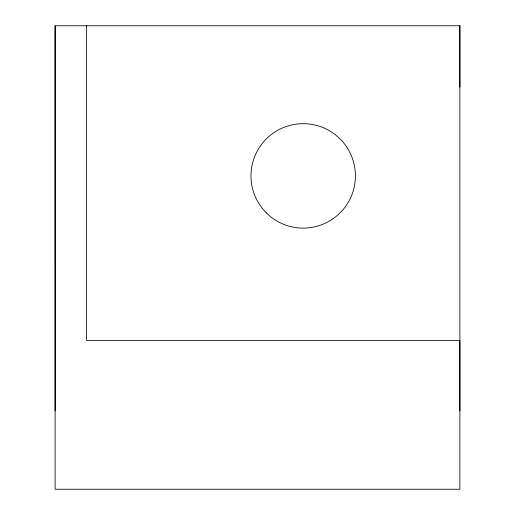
<?xml version="1.0" encoding="UTF-8"?>
<svg xmlns="http://www.w3.org/2000/svg" width="515" height="515" viewBox="0 0 515 515"><rect width="100%" height="100%" fill="white"/><g stroke="black" fill="none" stroke-linecap="round" stroke-linejoin="round"><path stroke-width="0.77" d="M459.869 410.912L459.869 25.75L55.124 25.75L55.131 489.25L459.876 489.25L459.876 340.409L86.462 340.409L86.462 25.75M459.869 87.112L459.869 25.75M55.124 25.75L55.124 410.912M266.268 212.824A52.227 52.227 0 0 0 353.644 189.417A52.227 52.227 0 0 0 289.681 125.454A52.227 52.227 0 0 0 266.268 212.824"/></g></svg>
